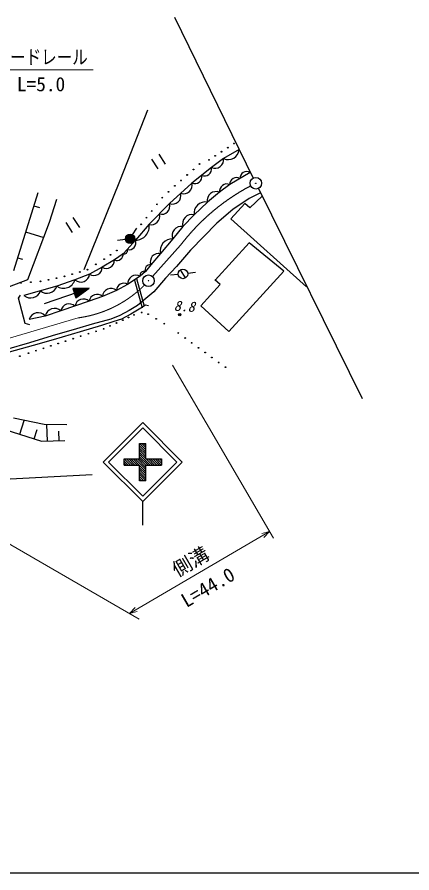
# Model space of a CAD drawing. Units: millimetres, scale not verified. Extents: x 39750 to 680000, y 20000 to 380250.
# Drawn here: x 405487 to 456420, y 205000 to 315340 of the extents above; entities that cross this region are included whole.
import ezdxf
from ezdxf.enums import TextEntityAlignment as Align

# ---------------------------------------------------------------- set-up
doc = ezdxf.new("R2010")
doc.units = ezdxf.units.MM
doc.header["$LTSCALE"] = 1000
doc.linetypes.add('CHAIN', pattern=[18.5, 12, -1.5, 3.5, -1.5])
for name, color, linetype, lineweight in [('M-BGD', 7, 'Continuous', 25), ('M-BMK', 2, 'CHAIN', 13), ('M-BMK-OTRS', 5, 'Continuous', 25), ('M-BMK-SRVR', 3, 'Continuous', 25), ('M-STR-HTXT', 7, 'Continuous', 13), ('M-STR-STRC', 7, 'Continuous', 25), ('M-TTL-BAND', 7, 'Continuous', 25)]:
    doc.layers.add(name, color=color, linetype=linetype, lineweight=lineweight)
doc.styles.add('ＭＳ ゴシック', font='')
doc.styles.get('ＭＳ ゴシック').set_extended_font_data('MS Gothic')

msp = doc.modelspace()

# ---------------------------------------------------------------- hatches: boundary and pattern name
at = {"layer": 'M-STR-STRC'}
h = msp.add_hatch(dxfattribs=at)
h.set_pattern_fill('USER', color=256, style=0, pattern_type=2)
h.set_pattern_definition([(135, (421299, 258368), (-141.421, -141.421), [])])
h.paths.add_polyline_path([(421299, 260368), (422099, 260368), (422099, 258368), (424099, 258368), (424099, 257568), (422099, 257568), (422099, 255568), (421299, 255568), (421299, 257568), (419299, 257568), (419299, 258368), (421299, 258368)])

# ---------------------------------------------------------------- linework, layer by layer
at = {"layer": 'M-BGD'}
for p, q in [((422310, 303339), (418770, 294342)), ((434130, 298278), (432117, 297108)), ((422831, 297042), (423651, 295758)), ((424627, 296381), (423807, 297665)), ((432117, 297108), (430561, 295943)), ((430561, 295943), (428047, 293935)), ((435550, 295309), (432923, 293752)), ((418770, 294342), (414112, 282774)), ((428047, 293935), (425151, 291292)), ((432923, 293752), (431619, 292752)), ((408155, 292686), (405008, 282637)), ((431619, 292752), (430035, 291476)), ((436869, 292686), (435429, 291945)), ((409683, 288897), (410598, 291871)), ((430035, 291476), (428314, 289851)), ((433069, 289341), (434856, 291326)), ((435429, 291945), (433298, 290540)), ((435502, 290744), (434856, 291326)), ((437111, 292263), (435501, 290743)), ((407630, 291011), (408370, 290780)), ((425151, 291292), (422523, 288624)), ((433298, 290540), (431254, 288790)), ((413561, 288203), (412741, 289487)), ((428314, 289851), (426882, 288337)), ((442821, 280563), (433069, 289341)), ((406878, 281518), (409683, 288897)), ((411765, 288864), (412585, 287580)), ((420395, 287264), (420942, 288120)), ((422523, 288624), (420758, 286581)), ((426882, 288337), (425566, 286753)), ((431254, 288790), (427874, 285297)), ((406581, 287662), (408933, 286925)), ((419464, 286663), (418458, 286518)), ((420758, 286581), (419703, 285364)), ((425566, 286753), (423992, 284861)), ((431040, 281428), (435433, 286256)), ((439882, 282597), (435433, 286256)), ((419149, 284837), (418051, 284037)), ((419703, 285364), (419149, 284837)), ((423992, 284861), (422735, 283411)), ((427874, 285297), (426053, 283199)), ((405532, 284312), (406178, 284110)), ((418051, 284037), (416472, 283086)), ((416472, 283086), (414845, 282194)), ((422045, 282539), (421363, 281935)), ((422735, 283411), (422045, 282539)), ((426053, 283199), (424627, 281666)), ((427218, 281714), (426563, 282742)), ((439882, 282597), (432799, 274813)), ((404490, 280610), (406878, 281518)), ((412953, 281450), (410621, 280669)), ((414845, 282194), (412953, 281450)), ((421363, 281935), (419738, 280874)), ((420630, 281443), (421620, 277876)), ((420911, 281632), (421901, 278065)), ((424627, 281666), (423125, 279905)), ((426284, 282166), (425274, 282063)), ((427494, 282314), (428499, 282457)), ((431670, 280855), (431011, 281454)), ((410621, 280669), (406364, 279464)), ((409007, 278431), (414792, 280401)), ((414792, 280401), (412660, 280362)), ((412660, 280362), (413079, 279131)), ((414561, 280323), (412776, 280273)), ((412776, 280273), (413116, 279273)), ((413079, 279131), (414792, 280401)), ((413116, 279273), (414561, 280323)), ((419738, 280874), (418309, 280106)), ((429174, 278111), (431670, 280855)), ((405668, 279118), (405940, 279508)), ((414331, 280244), (412892, 280183)), ((412892, 280183), (413154, 279414)), ((414100, 280165), (413008, 280094)), ((413008, 280094), (413192, 279556)), ((413869, 280087), (413125, 280005)), ((413125, 280005), (413229, 279697)), ((413154, 279414), (414331, 280244)), ((413192, 279556), (414100, 280165)), ((413229, 279697), (413869, 280087)), ((413561, 279982), (413241, 279916)), ((413241, 279916), (413267, 279839)), ((413267, 279839), (413561, 279982)), ((416493, 279306), (414765, 278707)), ((418309, 280106), (416493, 279306)), ((423125, 279905), (421834, 278859)), ((406506, 275835), (405668, 279118)), ((414765, 278707), (411140, 277472)), ((421029, 278167), (419965, 277532)), ((421834, 278859), (421029, 278167)), ((422053, 278184), (421651, 277927)), ((422446, 278135), (422053, 278184)), ((432799, 274813), (429174, 278111)), ((411140, 277472), (409113, 276801)), ((419965, 277532), (418754, 276848)), ((420181, 277051), (418962, 276399)), ((421651, 277927), (420181, 277051)), ((409113, 276801), (407040, 276366)), ((417585, 276399), (415180, 275734)), ((417985, 276096), (416389, 275593)), ((418754, 276848), (417585, 276399)), ((418962, 276399), (417985, 276096)), ((407132, 275670), (406506, 275835)), ((413162, 275143), (409989, 274249)), ((413627, 274748), (410136, 273736)), ((415180, 275734), (413162, 275143)), ((416389, 275593), (413627, 274748)), ((409989, 274249), (407080, 273350)), ((410136, 273736), (407553, 273004)), ((407080, 273350), (404101, 272493)), ((407553, 273004), (404471, 272137)), ((401199, 263025), (408634, 260660)), ((408979, 262818), (405019, 263616)), ((405846, 261547), (406418, 263347)), ((411923, 262760), (408979, 262818)), ((409387, 260678), (409337, 262811)), ((407705, 260956), (408085, 262153)), ((410893, 260714), (410864, 261954)), ((408634, 260660), (411646, 260731))]:
    msp.add_line(p, q, dxfattribs=at)
for centre, radius in [((433470, 299041), 50.8), ((431851, 297984), 50.8), ((432667, 298512), 50.8), ((430245, 296928), 50.8), ((431048, 297456), 50.8), ((428231, 295696), 50.8), ((429022, 296402), 50.8), ((427439, 294990), 50.8), ((425843, 293578), 50.8), ((426635, 294284), 50.8), ((436282, 293919), 31.8), ((436282, 293919), 30.5), ((436282, 293919), 25.4), ((436282, 293919), 19.1), ((436282, 293919), 12.7), ((436282, 293919), 6.4), ((425026, 292822), 50.8), ((424221, 292065), 50.8), ((422852, 290347), 50.8), ((423531, 291206), 50.8), ((422161, 289488), 50.8), ((421483, 288629), 50.8), ((420062, 286759), 609), ((420062, 286759), 536), ((420062, 286759), 463), ((420062, 286759), 390), ((420062, 286759), 317), ((420062, 286759), 244), ((420062, 286759), 171), ((420062, 286759), 97.5), ((420062, 286759), 24.4), ((417535, 284692), 50.8), ((418351, 285246), 50.8), ((416706, 284139), 50.8), ((413585, 282483), 50.8), ((414578, 282781), 50.8), ((415648, 283460), 50.8), ((426889, 282221), 609), ((409542, 281467), 50.8), ((410571, 281689), 50.8), ((411589, 281911), 50.8), ((412593, 282184), 50.8), ((405984, 281083), 50.8), ((407255, 281176), 50.8), ((408512, 281270), 50.8), ((420572, 276954), 50.8), ((421551, 277253), 50.8), ((422401, 277044), 50.8), ((426463, 276993), 152), ((426463, 276993), 91.4), ((426463, 276993), 30.5), ((418305, 275902), 50.8), ((419120, 276277), 50.8), ((419846, 276603), 50.8), ((423438, 276428), 50.8), ((424475, 275812), 50.8), ((415670, 274826), 50.8), ((416650, 275150), 50.8), ((417478, 275526), 50.8), ((412706, 273880), 50.8), ((413686, 274204), 50.8), ((414678, 274528), 50.8), ((426283, 274607), 50.8), ((427155, 273967), 50.8), ((408877, 272635), 50.8), ((409831, 272959), 50.8), ((410785, 273257), 50.8), ((411739, 273556), 50.8), ((428014, 273352), 50.8), ((428886, 272712), 50.8), ((405849, 271612), 50.8), ((406956, 272012), 50.8), ((407923, 272336), 50.8), ((429759, 272097), 50.8), ((430618, 271457), 50.8), ((431490, 270817), 50.8), ((432362, 270202), 50.8)]:
    msp.add_circle(centre, radius, dxfattribs=at)
for centre, radius, start, end in [((432717, 298385), 1417, 244.90857, 355.42511), ((431032, 296948), 1102, 244.91443, 8.76947), ((429666, 295763), 912, 246.6795, 10.53448), ((428403, 294781), 912, 246.6795, 10.53448), ((433792, 293782), 865, 58.72876, 182.5838), ((435105, 294561), 865, 58.72876, 182.5838), ((426974, 293673), 1111, 250.46143, 14.31647), ((432543, 292901), 931, 65.56451, 189.41956), ((425518, 292336), 1111, 250.46143, 14.31647), ((431164, 291691), 1153, 66.96411, 190.69611), ((429757, 290050), 1454, 78.8941, 187.87164), ((424138, 290974), 1061, 253.50031, 17.35529), ((422822, 289636), 1061, 253.50031, 17.35529), ((428022, 288689), 1195, 75.94366, 197.23444), ((420745, 288379), 1800, 270.57196, 7.76251), ((426654, 287174), 1174, 79.02228, 201.52979), ((419906, 286252), 913, 257.18231, 21.03741), ((425499, 285201), 1548, 87.55902, 192.92834), ((418386, 284738), 770, 244.14673, 8.00177), ((419291, 285240), 434, 251.62885, 15.48383), ((423751, 283790), 1087, 77.15106, 201.0061), ((417010, 283985), 1044, 239.1308, 2.98578), ((415417, 283080), 1051, 236.81122, 0.6662), ((421861, 282050), 516, 69.56488, 193.41992), ((422627, 282781), 630, 79.71881, 203.57379), ((411487, 281937), 1545, 235.79279, 341.24036), ((413699, 282329), 1152, 229.58527, 353.35516), ((420838, 280964), 1100, 61.22211, 185.07715), ((409361, 281036), 1309, 228.1026, 343.5025), ((417615, 279232), 1124, 51.83472, 175.68976), ((419233, 280111), 919, 56.33612, 180.19116), ((407237, 280440), 1309, 228.1026, 343.5025), ((415795, 278558), 1036, 47.20343, 171.05847), ((412207, 277286), 1085, 46.88251, 170.73755), ((414027, 277909), 1085, 46.88251, 170.73755), ((408200, 275991), 1225, 42.02484, 161.71259), ((410323, 276536), 1240, 48.88605, 167.72717)]:
    msp.add_arc(centre, radius, start, end, dxfattribs=at)
at = {"layer": 'M-BMK'}
for p, q in [((426580, 285940), (422942, 281903)), ((413369, 276556), (397441, 271892))]:
    msp.add_line(p, q, dxfattribs=at)
for centre, radius, start, end in [((448379, 269340), 27397, 117.76965, 142.70264), ((411381, 291358), 14928, 277.67468, 314.96295)]:
    msp.add_arc(centre, radius, start, end, dxfattribs=at)
at = {"layer": 'M-BMK-OTRS'}
for p, q in [((425782, 315340), (435959, 294596)), ((436622, 293251), (450018, 266162))]:
    msp.add_line(p, q, dxfattribs=at)
at = {"layer": 'M-BMK-SRVR'}
for centre, radius in [((436282, 293919), 746), ((436282, 293919), 22.5), ((422438, 281347), 746), ((422438, 281347), 22.5)]:
    msp.add_circle(centre, radius, dxfattribs=at)
at = {"layer": 'M-STR-HTXT'}
for p, q in [((401436, 308549), (415299, 308549)), ((438563, 248139), (425527, 270465)), ((397377, 251476), (421240, 237728)), ((419988, 238450), (438059, 249002))]:
    msp.add_line(p, q, dxfattribs=at)
for points in [[(437051, 248746), (438059, 249002), (437339, 248252)], [(420996, 238706), (419988, 238450), (420707, 239200)]]:
    msp.add_lwpolyline(points, dxfattribs=at)
at = {"layer": 'M-STR-STRC'}
for p, q in [((421699, 263059), (416608, 257968)), ((426790, 257968), (421699, 263059)), ((421699, 262380), (417287, 257968)), ((426111, 257968), (421699, 262380)), ((421299, 260368), (422099, 260368)), ((421299, 258368), (421299, 260368)), ((422099, 258368), (422099, 260368)), ((419299, 257568), (419299, 258368)), ((419299, 258368), (421299, 258368)), ((422099, 258368), (424099, 258368)), ((424099, 258368), (424099, 257568)), ((421699, 252877), (416608, 257968)), ((421699, 253556), (417287, 257968)), ((419299, 257568), (421299, 257568)), ((421299, 255568), (421299, 257568)), ((421699, 252877), (426790, 257968)), ((421699, 253556), (426111, 257968)), ((422099, 255568), (422099, 257568)), ((422099, 257568), (424099, 257568)), ((415181, 256340), (384403, 254710)), ((422099, 255568), (421299, 255568)), ((421699, 249822), (421699, 252877))]:
    msp.add_line(p, q, dxfattribs=at)
at = {"layer": 'M-TTL-BAND'}
msp.add_line((40000, 205000), (579000, 205000), dxfattribs=at)

# ---------------------------------------------------------------- texts
at = {"layer": 'M-BGD', "style": 'ＭＳ ゴシック', "oblique": 15}
msp.add_text('8.8', height=1320, rotation=356.4, dxfattribs=at).set_placement((425664, 277100), align=Align.BOTTOM_LEFT)
at = {"layer": 'M-STR-HTXT', "style": 'ＭＳ ゴシック', "width": 0.8}
msp.add_text('ガードレール', height=1833, dxfattribs=at).set_placement((402601, 308719), align=Align.BOTTOM_LEFT)
at = {"layer": 'M-STR-HTXT', "style": 'ＭＳ ゴシック'}
msp.add_text('L=5.0', height=1833, dxfattribs=at).set_placement((405458, 305227), align=Align.BOTTOM_LEFT)
for s, p in [('側溝', (426442, 242601)), ('L=44.0', (427608, 238667))]:
    msp.add_text(s, height=1833, rotation=30.3, dxfattribs=at).set_placement(p, align=Align.BOTTOM_LEFT)

doc.saveas('drawing.dxf')
